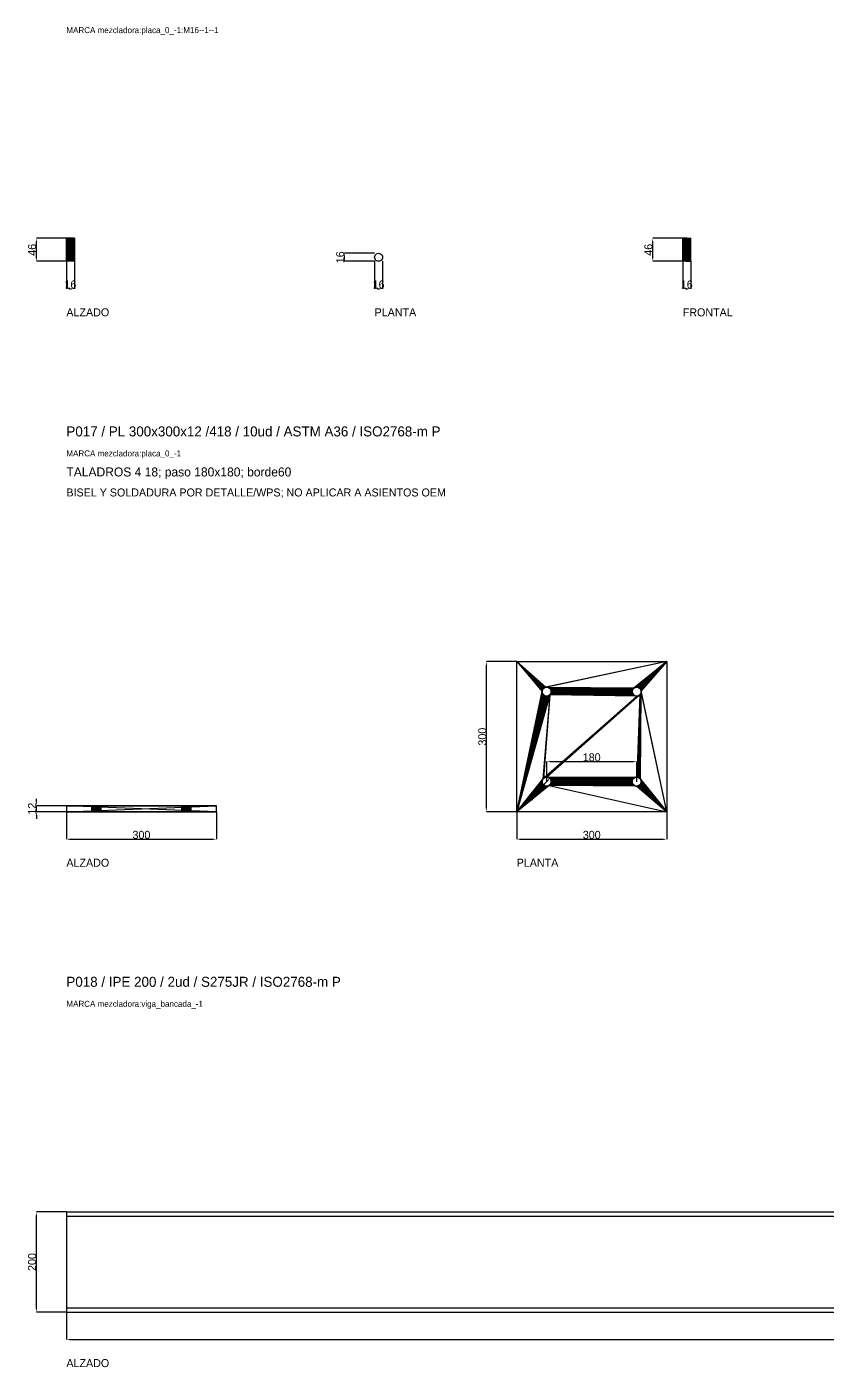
# Model space of a CAD drawing. Header units: millimetres. Extents: x -79 to 13940, y -87340 to 371.
# Drawn here: x -79 to 1521, y -23577 to -20898 of the extents above; entities that cross this region are included whole.
import ezdxf

# ---------------------------------------------------------------- set-up
doc = ezdxf.new("R2010")
doc.units = ezdxf.units.MM
for name, color, linetype in [('R18_COTAS_P', 1, 'Continuous'), ('R18_PIEZAS_P', 3, 'Continuous'), ('R18_TEXTOS', 7, 'Continuous')]:
    doc.layers.add(name, color=color, linetype=linetype)
doc.dimstyles.get("Standard").update_dxf_attribs({"dimtxt": 2.5, "dimasz": 2.5, "dimexe": 1.25, "dimexo": 0.625, "dimtad": 1, "dimcen": 2.5, "dimazin": 3, "dimtfac": 1, "dimtmove": 0, "dimatfit": 3})

# ---------------------------------------------------------------- blocks, each defined once
blk = doc.blocks.new('_CLOSEDFILLED')
at = {"color": 0, "linetype": 'BYBLOCK'}
blk.add_solid([(-1, 0.16), (0, 0), (-1, -0.16)], dxfattribs=at)
blk = doc.blocks.new('*D95')
for p, q in [((0, -21367), (0, -21422)), ((16, -21367), (16, -21422)), ((7, -21422), (9, -21422))]:
    blk.add_line(p, q)
at = {"layer": 'Defpoints'}
for p in [(0, -21367), (16, -21367), (0, -21422)]:
    blk.add_point(p, dxfattribs=at)
at = {"layer": 'R18_COTAS_P', "xscale": 7, "yscale": 7, "rotation": 180}
blk.add_blockref('_CLOSEDFILLED', (0, -21422), dxfattribs=at)
at = {"layer": 'R18_COTAS_P', "xscale": 7, "yscale": 7}
blk.add_blockref('_CLOSEDFILLED', (16, -21422), dxfattribs=at)
at = {"layer": 'R18_COTAS_P', "insert": (8, -21413.4), "char_height": 16, "attachment_point": 5}
blk.add_mtext('16', dxfattribs=at)
blk = doc.blocks.new('*D96')
for p, q in [((0, -21321), (-60, -21321)), ((-60, -21360), (-60, -21328)), ((0, -21367), (-60, -21367))]:
    blk.add_line(p, q)
at = {"layer": 'Defpoints'}
for p in [(0, -21321), (-60, -21367), (0, -21367)]:
    blk.add_point(p, dxfattribs=at)
at = {"layer": 'R18_COTAS_P', "xscale": 7, "yscale": 7}
for p, rotation in [((-60, -21321), 90), ((-60, -21367), 270)]:
    blk.add_blockref('_CLOSEDFILLED', p, dxfattribs=dict(at, rotation=rotation))
at = {"layer": 'R18_COTAS_P', "insert": (-68.6, -21344), "char_height": 16, "attachment_point": 5, "rotation": 90}
blk.add_mtext('46', dxfattribs=at)
blk = doc.blocks.new('*D97')
for p, q in [((616, -21367), (616, -21422)), ((632, -21367), (632, -21422)), ((623, -21422), (625, -21422))]:
    blk.add_line(p, q)
at = {"layer": 'Defpoints'}
for p in [(616, -21367), (632, -21367), (616, -21422)]:
    blk.add_point(p, dxfattribs=at)
at = {"layer": 'R18_COTAS_P', "xscale": 7, "yscale": 7, "rotation": 180}
blk.add_blockref('_CLOSEDFILLED', (616, -21422), dxfattribs=at)
at = {"layer": 'R18_COTAS_P', "xscale": 7, "yscale": 7}
blk.add_blockref('_CLOSEDFILLED', (632, -21422), dxfattribs=at)
at = {"layer": 'R18_COTAS_P', "insert": (624, -21413.4), "char_height": 16, "attachment_point": 5}
blk.add_mtext('16', dxfattribs=at)
blk = doc.blocks.new('*D98')
for p, q in [((616, -21351), (556, -21351)), ((556, -21360), (556, -21358)), ((616, -21367), (556, -21367))]:
    blk.add_line(p, q)
at = {"layer": 'Defpoints'}
for p in [(556, -21367), (616, -21351), (616, -21367)]:
    blk.add_point(p, dxfattribs=at)
at = {"layer": 'R18_COTAS_P', "xscale": 7, "yscale": 7}
for p, rotation in [((556, -21351), 90), ((556, -21367), 270)]:
    blk.add_blockref('_CLOSEDFILLED', p, dxfattribs=dict(at, rotation=rotation))
at = {"layer": 'R18_COTAS_P', "insert": (547.4, -21359), "char_height": 16, "attachment_point": 5, "rotation": 90}
blk.add_mtext('16', dxfattribs=at)
blk = doc.blocks.new('*D99')
for p, q in [((1232, -21367), (1232, -21422)), ((1248, -21367), (1248, -21422)), ((1239, -21422), (1241, -21422))]:
    blk.add_line(p, q)
at = {"layer": 'Defpoints'}
for p in [(1232, -21367), (1248, -21367), (1232, -21422)]:
    blk.add_point(p, dxfattribs=at)
at = {"layer": 'R18_COTAS_P', "xscale": 7, "yscale": 7, "rotation": 180}
blk.add_blockref('_CLOSEDFILLED', (1232, -21422), dxfattribs=at)
at = {"layer": 'R18_COTAS_P', "xscale": 7, "yscale": 7}
blk.add_blockref('_CLOSEDFILLED', (1248, -21422), dxfattribs=at)
at = {"layer": 'R18_COTAS_P', "insert": (1240, -21413.4), "char_height": 16, "attachment_point": 5}
blk.add_mtext('16', dxfattribs=at)
blk = doc.blocks.new('*D100')
for p, q in [((1232, -21321), (1172, -21321)), ((1172, -21360), (1172, -21328)), ((1232, -21367), (1172, -21367))]:
    blk.add_line(p, q)
at = {"layer": 'Defpoints'}
for p in [(1232, -21321), (1172, -21367), (1232, -21367)]:
    blk.add_point(p, dxfattribs=at)
at = {"layer": 'R18_COTAS_P', "xscale": 7, "yscale": 7}
for p, rotation in [((1172, -21321), 90), ((1172, -21367), 270)]:
    blk.add_blockref('_CLOSEDFILLED', p, dxfattribs=dict(at, rotation=rotation))
at = {"layer": 'R18_COTAS_P', "insert": (1163.4, -21344), "char_height": 16, "attachment_point": 5, "rotation": 90}
blk.add_mtext('46', dxfattribs=at)
blk = doc.blocks.new('*D101')
for p, q in [((0, -22467), (0, -22522)), ((300, -22467), (300, -22522)), ((7, -22522), (293, -22522))]:
    blk.add_line(p, q)
at = {"layer": 'Defpoints'}
for p in [(0, -22467), (300, -22467), (0, -22522)]:
    blk.add_point(p, dxfattribs=at)
at = {"layer": 'R18_COTAS_P', "xscale": 7, "yscale": 7, "rotation": 180}
blk.add_blockref('_CLOSEDFILLED', (0, -22522), dxfattribs=at)
at = {"layer": 'R18_COTAS_P', "xscale": 7, "yscale": 7}
blk.add_blockref('_CLOSEDFILLED', (300, -22522), dxfattribs=at)
at = {"layer": 'R18_COTAS_P', "insert": (150, -22513.4), "char_height": 16, "attachment_point": 5}
blk.add_mtext('300', dxfattribs=at)
blk = doc.blocks.new('*D102')
for p, q in [((-60, -22448), (-60, -22441)), ((0, -22455), (-60, -22455)), ((-60, -22467), (-60, -22455)), ((0, -22467), (-60, -22467)), ((-60, -22474), (-60, -22481))]:
    blk.add_line(p, q)
at = {"layer": 'Defpoints'}
for p in [(-60, -22467), (0, -22455), (0, -22467)]:
    blk.add_point(p, dxfattribs=at)
at = {"layer": 'R18_COTAS_P', "xscale": 7, "yscale": 7}
for p, rotation in [((-60, -22455), 270), ((-60, -22467), 90)]:
    blk.add_blockref('_CLOSEDFILLED', p, dxfattribs=dict(at, rotation=rotation))
at = {"layer": 'R18_COTAS_P', "insert": (-68.6, -22461), "char_height": 16, "attachment_point": 5, "rotation": 90}
blk.add_mtext('12', dxfattribs=at)
blk = doc.blocks.new('*D103')
for p, q in [((900, -22467), (900, -22522)), ((1200, -22467), (1200, -22522)), ((907, -22522), (1193, -22522))]:
    blk.add_line(p, q)
at = {"layer": 'Defpoints'}
for p in [(900, -22467), (1200, -22467), (900, -22522)]:
    blk.add_point(p, dxfattribs=at)
at = {"layer": 'R18_COTAS_P', "xscale": 7, "yscale": 7, "rotation": 180}
blk.add_blockref('_CLOSEDFILLED', (900, -22522), dxfattribs=at)
at = {"layer": 'R18_COTAS_P', "xscale": 7, "yscale": 7}
blk.add_blockref('_CLOSEDFILLED', (1200, -22522), dxfattribs=at)
at = {"layer": 'R18_COTAS_P', "insert": (1050, -22513.4), "char_height": 16, "attachment_point": 5}
blk.add_mtext('300', dxfattribs=at)
blk = doc.blocks.new('*D104')
for p, q in [((900, -22167), (840, -22167)), ((840, -22460), (840, -22174)), ((900, -22467), (840, -22467))]:
    blk.add_line(p, q)
at = {"layer": 'Defpoints'}
for p in [(900, -22167), (840, -22467), (900, -22467)]:
    blk.add_point(p, dxfattribs=at)
at = {"layer": 'R18_COTAS_P', "xscale": 7, "yscale": 7}
for p, rotation in [((840, -22167), 90), ((840, -22467), 270)]:
    blk.add_blockref('_CLOSEDFILLED', p, dxfattribs=dict(at, rotation=rotation))
at = {"layer": 'R18_COTAS_P', "insert": (831.4, -22317), "char_height": 16, "attachment_point": 5, "rotation": 90}
blk.add_mtext('300', dxfattribs=at)
blk = doc.blocks.new('*D107')
for p, q in [((949.7, -22417.3), (950.1, -22416.9)), ((950.1, -22416.9), (962.8, -22404.1))]:
    blk.add_line(p, q)
at = {"layer": 'Defpoints'}
for p in [(953.6, -22413.3), (960, -22407)]:
    blk.add_point(p, dxfattribs=at)
at = {"layer": 'R18_COTAS_P', "xscale": 5, "yscale": 5, "rotation": 44.99999999999642}
for p in [(953.6, -22413.3), (966.4, -22400.6)]:
    blk.add_blockref('_CLOSEDFILLED', p, dxfattribs=at)
at = {"layer": 'R18_COTAS_P', "insert": (936.9, -22430), "char_height": 12, "attachment_point": 5, "rotation": 45}
blk.add_mtext('%%c18', dxfattribs=at)
blk = doc.blocks.new('*D108')
for p, q in [((960, -22407), (960, -22367)), ((967, -22367), (1133, -22367)), ((1140, -22407), (1140, -22367))]:
    blk.add_line(p, q)
at = {"layer": 'Defpoints'}
for p in [(960, -22367), (960, -22407), (1140, -22407)]:
    blk.add_point(p, dxfattribs=at)
at = {"layer": 'R18_COTAS_P', "xscale": 7, "yscale": 7, "rotation": 180}
blk.add_blockref('_CLOSEDFILLED', (960, -22367), dxfattribs=at)
at = {"layer": 'R18_COTAS_P', "xscale": 7, "yscale": 7}
blk.add_blockref('_CLOSEDFILLED', (1140, -22367), dxfattribs=at)
at = {"layer": 'R18_COTAS_P', "insert": (1050, -22358.4), "char_height": 16, "attachment_point": 5}
blk.add_mtext('180', dxfattribs=at)
blk = doc.blocks.new('*D109')
for p, q in [((0, -23467), (0, -23522)), ((6200, -23467), (6200, -23522)), ((7, -23522), (6193, -23522))]:
    blk.add_line(p, q)
at = {"layer": 'Defpoints'}
for p in [(0, -23467), (6200, -23467), (0, -23522)]:
    blk.add_point(p, dxfattribs=at)
at = {"layer": 'R18_COTAS_P', "xscale": 7, "yscale": 7, "rotation": 180}
blk.add_blockref('_CLOSEDFILLED', (0, -23522), dxfattribs=at)
at = {"layer": 'R18_COTAS_P', "xscale": 7, "yscale": 7}
blk.add_blockref('_CLOSEDFILLED', (6200, -23522), dxfattribs=at)
at = {"layer": 'R18_COTAS_P', "insert": (3100, -23513.4), "char_height": 16, "attachment_point": 5}
blk.add_mtext('6200', dxfattribs=at)
blk = doc.blocks.new('*D110')
for p, q in [((0, -23267), (-60, -23267)), ((-60, -23460), (-60, -23274)), ((0, -23467), (-60, -23467))]:
    blk.add_line(p, q)
at = {"layer": 'Defpoints'}
for p in [(0, -23267), (-60, -23467), (0, -23467)]:
    blk.add_point(p, dxfattribs=at)
at = {"layer": 'R18_COTAS_P', "xscale": 7, "yscale": 7}
for p, rotation in [((-60, -23267), 90), ((-60, -23467), 270)]:
    blk.add_blockref('_CLOSEDFILLED', p, dxfattribs=dict(at, rotation=rotation))
at = {"layer": 'R18_COTAS_P', "insert": (-68.6, -23367), "char_height": 16, "attachment_point": 5, "rotation": 90}
blk.add_mtext('200', dxfattribs=at)

msp = doc.modelspace()

# ---------------------------------------------------------------- linework, layer by layer
at = {"layer": 'R18_PIEZAS_P'}
for p, q in [((0.273, -21320.975), (0, -21320.975)), ((0, -21366.975), (0, -21320.975)), ((1.072, -21320.975), (0.273, -21320.975)), ((0.273, -21366.975), (0.273, -21320.975)), ((2.343, -21320.975), (1.072, -21320.975)), ((1.072, -21366.975), (1.072, -21320.975)), ((4, -21320.975), (2.343, -21320.975)), ((2.343, -21366.975), (2.343, -21320.975)), ((5.929, -21320.975), (4, -21320.975)), ((4, -21366.975), (4, -21320.975)), ((8, -21320.975), (5.929, -21320.975)), ((5.929, -21366.975), (5.929, -21320.975)), ((10.071, -21320.975), (8, -21320.975)), ((8, -21366.975), (8, -21320.975)), ((12, -21320.975), (10.071, -21320.975)), ((10.071, -21366.975), (10.071, -21320.975)), ((13.657, -21320.975), (12, -21320.975)), ((12, -21366.975), (12, -21320.975)), ((14.928, -21320.975), (13.657, -21320.975)), ((13.657, -21366.975), (13.657, -21320.975)), ((15.727, -21320.975), (14.928, -21320.975)), ((14.928, -21366.975), (14.928, -21320.975)), ((16, -21320.975), (15.727, -21320.975)), ((15.727, -21366.975), (15.727, -21320.975)), ((16, -21320.975), (16, -21366.975)), ((1232.273, -21320.975), (1232, -21320.975)), ((1232, -21366.975), (1232, -21320.975)), ((1233.072, -21320.975), (1232.273, -21320.975)), ((1232.273, -21366.975), (1232.273, -21320.975)), ((1234.343, -21320.975), (1233.072, -21320.975)), ((1233.072, -21366.975), (1233.072, -21320.975)), ((1236, -21320.975), (1234.343, -21320.975)), ((1234.343, -21366.975), (1234.343, -21320.975)), ((1237.929, -21320.975), (1236, -21320.975)), ((1236, -21366.975), (1236, -21320.975)), ((1240, -21320.975), (1237.929, -21320.975)), ((1237.929, -21366.975), (1237.929, -21320.975)), ((1240, -21320.975), (1242.071, -21320.975)), ((1240, -21320.975), (1240, -21366.975)), ((1242.071, -21320.975), (1244, -21320.975)), ((1242.071, -21366.975), (1242.071, -21320.975)), ((1244, -21320.975), (1245.657, -21320.975)), ((1244, -21366.975), (1244, -21320.975)), ((1245.657, -21320.975), (1246.928, -21320.975)), ((1245.657, -21366.975), (1245.657, -21320.975)), ((1246.928, -21320.975), (1247.727, -21320.975)), ((1246.928, -21366.975), (1246.928, -21320.975)), ((1247.727, -21320.975), (1248, -21320.975)), ((1247.727, -21366.975), (1247.727, -21320.975)), ((1248, -21366.975), (1248, -21320.975)), ((0.273, -21366.975), (0, -21366.975)), ((1.072, -21366.975), (0.273, -21366.975)), ((2.343, -21366.975), (1.072, -21366.975)), ((4, -21366.975), (2.343, -21366.975)), ((5.929, -21366.975), (4, -21366.975)), ((8, -21366.975), (5.929, -21366.975)), ((10.071, -21366.975), (8, -21366.975)), ((12, -21366.975), (10.071, -21366.975)), ((13.657, -21366.975), (12, -21366.975)), ((14.928, -21366.975), (13.657, -21366.975)), ((15.727, -21366.975), (14.928, -21366.975)), ((15.727, -21366.975), (16, -21366.975)), ((616, -21358.975), (616.273, -21356.904)), ((616.273, -21361.046), (616, -21358.975)), ((616.273, -21356.904), (617.072, -21354.975)), ((617.072, -21362.975), (616.273, -21361.046)), ((617.072, -21354.975), (618.343, -21353.318)), ((618.343, -21364.632), (617.072, -21362.975)), ((618.343, -21353.318), (620, -21352.047)), ((620, -21365.903), (618.343, -21364.632)), ((620, -21352.047), (621.929, -21351.248)), ((621.929, -21366.702), (620, -21365.903)), ((621.929, -21351.248), (624, -21350.975)), ((624, -21366.975), (621.929, -21366.702)), ((624, -21350.975), (626.071, -21351.248)), ((626.071, -21366.702), (624, -21366.975)), ((626.071, -21351.248), (628, -21352.047)), ((628, -21365.903), (626.071, -21366.702)), ((628, -21352.047), (629.657, -21353.318)), ((629.657, -21364.632), (628, -21365.903)), ((629.657, -21353.318), (630.928, -21354.975)), ((630.928, -21362.975), (629.657, -21364.632)), ((630.928, -21354.975), (631.727, -21356.904)), ((631.727, -21361.046), (630.928, -21362.975)), ((631.727, -21356.904), (632, -21358.975)), ((632, -21358.975), (631.727, -21361.046)), ((1232.273, -21366.975), (1232, -21366.975)), ((1233.072, -21366.975), (1232.273, -21366.975)), ((1234.343, -21366.975), (1233.072, -21366.975)), ((1236, -21366.975), (1234.343, -21366.975)), ((1237.929, -21366.975), (1236, -21366.975)), ((1237.929, -21366.975), (1240, -21366.975)), ((1240, -21366.975), (1242.071, -21366.975)), ((1242.071, -21366.975), (1244, -21366.975)), ((1244, -21366.975), (1245.657, -21366.975)), ((1245.657, -21366.975), (1246.928, -21366.975)), ((1246.928, -21366.975), (1247.727, -21366.975)), ((1247.727, -21366.975), (1248, -21366.975)), ((900, -22466.975), (900, -22166.975)), ((900, -22166.975), (951, -22226.975)), ((900, -22166.975), (951.173, -22225.219)), ((900, -22166.975), (951.685, -22223.531)), ((900, -22166.975), (952.517, -22221.975)), ((900, -22166.975), (953.636, -22220.611)), ((900, -22166.975), (955, -22219.492)), ((900, -22166.975), (956.556, -22218.66)), ((900, -22166.975), (958.244, -22218.148)), ((900, -22166.975), (1200, -22166.975)), ((1200, -22166.975), (958.244, -22218.148)), ((1200, -22166.975), (960, -22217.975)), ((1200, -22166.975), (1135, -22219.492)), ((1200, -22166.975), (1136.556, -22218.66)), ((1200, -22166.975), (1138.244, -22218.148)), ((1200, -22166.975), (1140, -22217.975)), ((1200, -22166.975), (1141.756, -22218.148)), ((1200, -22166.975), (1143.444, -22218.66)), ((1200, -22166.975), (1145, -22219.492)), ((1200, -22166.975), (1146.364, -22220.611)), ((1200, -22166.975), (1147.483, -22221.975)), ((1200, -22166.975), (1148.315, -22223.531)), ((1200, -22166.975), (1148.827, -22225.219)), ((1200, -22166.975), (1200, -22466.975)), ((900, -22466.975), (951, -22226.975)), ((951.173, -22228.731), (900, -22466.975)), ((951.685, -22230.419), (900, -22466.975)), ((952.517, -22231.975), (900, -22466.975)), ((953.636, -22233.339), (900, -22466.975)), ((966.364, -22233.339), (900, -22466.975)), ((955, -22234.458), (900, -22466.975)), ((965, -22234.458), (900, -22466.975)), ((951.173, -22225.219), (951, -22226.975)), ((951, -22226.975), (951.173, -22228.731)), ((951.685, -22223.531), (951.173, -22225.219)), ((951.173, -22228.731), (951.685, -22230.419)), ((952.517, -22221.975), (951.685, -22223.531)), ((951.685, -22230.419), (952.517, -22231.975)), ((953.636, -22220.611), (952.517, -22221.975)), ((952.517, -22231.975), (953.636, -22233.339)), ((966.364, -22233.339), (952.517, -22401.975)), ((955, -22219.492), (953.636, -22220.611)), ((953.636, -22233.339), (955, -22234.458)), ((966.364, -22233.339), (953.636, -22400.611)), ((1146.364, -22233.339), (953.636, -22400.611)), ((1145, -22234.458), (953.636, -22400.611)), ((956.556, -22218.66), (955, -22219.492)), ((1146.364, -22233.339), (955, -22399.492)), ((955, -22234.458), (956.556, -22235.29)), ((958.244, -22218.148), (956.556, -22218.66)), ((1146.364, -22233.339), (956.556, -22398.66)), ((960, -22217.975), (958.244, -22218.148)), ((1146.364, -22233.339), (958.244, -22398.148)), ((961.756, -22218.148), (960, -22217.975)), ((960, -22217.975), (1131.173, -22225.219)), ((960, -22217.975), (1131.685, -22223.531)), ((960, -22217.975), (1132.517, -22221.975)), ((960, -22217.975), (1133.636, -22220.611)), ((960, -22217.975), (1135, -22219.492)), ((1146.364, -22233.339), (960, -22397.975)), ((963.444, -22218.66), (961.756, -22218.148)), ((961.756, -22218.148), (1131.173, -22225.219)), ((965, -22219.492), (963.444, -22218.66)), ((963.444, -22218.66), (1131.173, -22225.219)), ((963.444, -22235.29), (965, -22234.458)), ((966.364, -22220.611), (965, -22219.492)), ((965, -22219.492), (1131.173, -22225.219)), ((965, -22234.458), (966.364, -22233.339)), ((967.483, -22221.975), (966.364, -22220.611)), ((966.364, -22220.611), (1131.173, -22225.219)), ((966.364, -22233.339), (967.483, -22231.975)), ((1140, -22235.975), (966.364, -22233.339)), ((968.315, -22223.531), (967.483, -22221.975)), ((967.483, -22221.975), (1131.173, -22225.219)), ((967.483, -22231.975), (968.315, -22230.419)), ((1140, -22235.975), (967.483, -22231.975)), ((968.827, -22225.219), (968.315, -22223.531)), ((968.315, -22223.531), (1131.173, -22225.219)), ((968.315, -22230.419), (968.827, -22228.731)), ((1140, -22235.975), (968.315, -22230.419)), ((969, -22226.975), (968.827, -22225.219)), ((968.827, -22225.219), (1131.173, -22225.219)), ((968.827, -22228.731), (969, -22226.975)), ((1140, -22235.975), (968.827, -22228.731)), ((969, -22226.975), (1131.173, -22225.219)), ((1131, -22226.975), (969, -22226.975)), ((1131.173, -22228.731), (969, -22226.975)), ((1131.685, -22230.419), (969, -22226.975)), ((1132.517, -22231.975), (969, -22226.975)), ((1133.636, -22233.339), (969, -22226.975)), ((1135, -22234.458), (969, -22226.975)), ((1136.556, -22235.29), (969, -22226.975)), ((1138.244, -22235.802), (969, -22226.975)), ((1140, -22235.975), (969, -22226.975)), ((1131.173, -22225.219), (1131, -22226.975)), ((1131, -22226.975), (1131.173, -22228.731)), ((1131.685, -22223.531), (1131.173, -22225.219)), ((1131.173, -22228.731), (1131.685, -22230.419)), ((1132.517, -22221.975), (1131.685, -22223.531)), ((1131.685, -22230.419), (1132.517, -22231.975)), ((1133.636, -22220.611), (1132.517, -22221.975)), ((1132.517, -22231.975), (1133.636, -22233.339)), ((1135, -22219.492), (1133.636, -22220.611)), ((1133.636, -22233.339), (1135, -22234.458)), ((1136.556, -22218.66), (1135, -22219.492)), ((1135, -22234.458), (1136.556, -22235.29)), ((1138.244, -22218.148), (1136.556, -22218.66)), ((1140, -22217.975), (1138.244, -22218.148)), ((1141.756, -22218.148), (1140, -22217.975)), ((1149, -22226.975), (1140, -22397.975)), ((1148.827, -22228.731), (1140, -22397.975)), ((1148.315, -22230.419), (1140, -22397.975)), ((1147.483, -22231.975), (1140, -22397.975)), ((1146.364, -22233.339), (1140, -22397.975)), ((1143.444, -22218.66), (1141.756, -22218.148)), ((1149, -22226.975), (1141.756, -22398.148)), ((1145, -22219.492), (1143.444, -22218.66)), ((1143.444, -22398.66), (1149, -22226.975)), ((1143.444, -22235.29), (1145, -22234.458)), ((1146.364, -22220.611), (1145, -22219.492)), ((1145, -22399.492), (1149, -22226.975)), ((1145, -22234.458), (1146.364, -22233.339)), ((1147.483, -22221.975), (1146.364, -22220.611)), ((1146.364, -22400.611), (1149, -22226.975)), ((1146.364, -22233.339), (1147.483, -22231.975)), ((1148.315, -22223.531), (1147.483, -22221.975)), ((1147.483, -22401.975), (1149, -22226.975)), ((1147.483, -22231.975), (1148.315, -22230.419)), ((1148.827, -22225.219), (1148.315, -22223.531)), ((1148.315, -22230.419), (1148.827, -22228.731)), ((1200, -22466.975), (1148.827, -22225.219)), ((1149, -22226.975), (1148.827, -22225.219)), ((1148.827, -22228.731), (1149, -22226.975)), ((1200, -22466.975), (1149, -22226.975)), ((956.556, -22235.29), (900, -22466.975)), ((963.444, -22235.29), (900, -22466.975)), ((958.244, -22235.802), (900, -22466.975)), ((961.756, -22235.802), (900, -22466.975)), ((960, -22235.975), (900, -22466.975)), ((1143.444, -22235.29), (953.636, -22400.611)), ((1141.756, -22235.802), (953.636, -22400.611)), ((1140, -22235.975), (953.636, -22400.611)), ((956.556, -22235.29), (958.244, -22235.802)), ((958.244, -22235.802), (960, -22235.975)), ((960, -22235.975), (961.756, -22235.802)), ((961.756, -22235.802), (963.444, -22235.29)), ((1136.556, -22235.29), (1138.244, -22235.802)), ((1138.244, -22235.802), (1140, -22235.975)), ((1140, -22235.975), (1141.756, -22235.802)), ((1141.756, -22235.802), (1143.444, -22235.29)), ((900, -22466.975), (952.517, -22401.975)), ((900, -22466.975), (951.685, -22403.531)), ((900, -22466.975), (951.173, -22405.219)), ((951, -22406.975), (900, -22466.975)), ((951.173, -22408.731), (900, -22466.975)), ((951.685, -22410.419), (900, -22466.975)), ((952.517, -22411.975), (900, -22466.975)), ((953.636, -22413.339), (900, -22466.975)), ((955, -22414.458), (900, -22466.975)), ((965, -22414.458), (900, -22466.975)), ((956.556, -22415.29), (900, -22466.975)), ((963.444, -22415.29), (900, -22466.975)), ((958.244, -22415.802), (900, -22466.975)), ((961.756, -22415.802), (900, -22466.975)), ((960, -22415.975), (900, -22466.975)), ((951.173, -22405.219), (951, -22406.975)), ((951, -22406.975), (951.173, -22408.731)), ((951.685, -22403.531), (951.173, -22405.219)), ((951.173, -22408.731), (951.685, -22410.419)), ((952.517, -22401.975), (951.685, -22403.531)), ((951.685, -22410.419), (952.517, -22411.975)), ((953.636, -22400.611), (952.517, -22401.975)), ((952.517, -22411.975), (953.636, -22413.339)), ((955, -22399.492), (953.636, -22400.611)), ((953.636, -22413.339), (955, -22414.458)), ((956.556, -22398.66), (955, -22399.492)), ((955, -22414.458), (956.556, -22415.29)), ((958.244, -22398.148), (956.556, -22398.66)), ((956.556, -22415.29), (958.244, -22415.802)), ((960, -22397.975), (958.244, -22398.148)), ((958.244, -22415.802), (960, -22415.975)), ((961.756, -22398.148), (960, -22397.975)), ((960, -22397.975), (1131, -22406.975)), ((960, -22397.975), (1131.173, -22405.219)), ((960, -22397.975), (1131.685, -22403.531)), ((960, -22397.975), (1132.517, -22401.975)), ((960, -22397.975), (1133.636, -22400.611)), ((960, -22397.975), (1135, -22399.492)), ((960, -22397.975), (1136.556, -22398.66)), ((960, -22397.975), (1138.244, -22398.148)), ((960, -22397.975), (1140, -22397.975)), ((960, -22415.975), (961.756, -22415.802)), ((963.444, -22398.66), (961.756, -22398.148)), ((961.756, -22398.148), (1131, -22406.975)), ((961.756, -22415.802), (963.444, -22415.29)), ((965, -22399.492), (963.444, -22398.66)), ((963.444, -22398.66), (1131, -22406.975)), ((963.444, -22415.29), (965, -22414.458)), ((966.364, -22400.611), (965, -22399.492)), ((965, -22399.492), (1131, -22406.975)), ((965, -22414.458), (966.364, -22413.339)), ((965, -22414.458), (1200, -22466.975)), ((1140, -22415.975), (965, -22414.458)), ((967.483, -22401.975), (966.364, -22400.611)), ((966.364, -22400.611), (1131, -22406.975)), ((966.364, -22413.339), (967.483, -22411.975)), ((1140, -22415.975), (966.364, -22413.339)), ((968.315, -22403.531), (967.483, -22401.975)), ((967.483, -22401.975), (1131, -22406.975)), ((967.483, -22411.975), (968.315, -22410.419)), ((1140, -22415.975), (967.483, -22411.975)), ((968.827, -22405.219), (968.315, -22403.531)), ((968.315, -22403.531), (1131, -22406.975)), ((968.315, -22410.419), (968.827, -22408.731)), ((1140, -22415.975), (968.315, -22410.419)), ((969, -22406.975), (968.827, -22405.219)), ((968.827, -22405.219), (1131, -22406.975)), ((968.827, -22408.731), (969, -22406.975)), ((1140, -22415.975), (968.827, -22408.731)), ((1131, -22406.975), (969, -22406.975)), ((1131.173, -22408.731), (969, -22406.975)), ((1131.685, -22410.419), (969, -22406.975)), ((1132.517, -22411.975), (969, -22406.975)), ((1133.636, -22413.339), (969, -22406.975)), ((1135, -22414.458), (969, -22406.975)), ((1136.556, -22415.29), (969, -22406.975)), ((1138.244, -22415.802), (969, -22406.975)), ((1140, -22415.975), (969, -22406.975)), ((1131.173, -22405.219), (1131, -22406.975)), ((1131, -22406.975), (1131.173, -22408.731)), ((1131.685, -22403.531), (1131.173, -22405.219)), ((1131.173, -22408.731), (1131.685, -22410.419)), ((1132.517, -22401.975), (1131.685, -22403.531)), ((1131.685, -22410.419), (1132.517, -22411.975)), ((1133.636, -22400.611), (1132.517, -22401.975)), ((1132.517, -22411.975), (1133.636, -22413.339)), ((1135, -22399.492), (1133.636, -22400.611)), ((1133.636, -22413.339), (1135, -22414.458)), ((1136.556, -22398.66), (1135, -22399.492)), ((1135, -22414.458), (1136.556, -22415.29)), ((1138.244, -22398.148), (1136.556, -22398.66)), ((1136.556, -22415.29), (1138.244, -22415.802)), ((1140, -22397.975), (1138.244, -22398.148)), ((1138.244, -22415.802), (1140, -22415.975)), ((1141.756, -22398.148), (1140, -22397.975)), ((1140, -22415.975), (1141.756, -22415.802)), ((1140, -22415.975), (1200, -22466.975)), ((1143.444, -22398.66), (1141.756, -22398.148)), ((1141.756, -22415.802), (1143.444, -22415.29)), ((1141.756, -22415.802), (1200, -22466.975)), ((1145, -22399.492), (1143.444, -22398.66)), ((1143.444, -22415.29), (1145, -22414.458)), ((1143.444, -22415.29), (1200, -22466.975)), ((1146.364, -22400.611), (1145, -22399.492)), ((1145, -22414.458), (1146.364, -22413.339)), ((1145, -22414.458), (1200, -22466.975)), ((1147.483, -22401.975), (1146.364, -22400.611)), ((1146.364, -22413.339), (1147.483, -22411.975)), ((1146.364, -22413.339), (1200, -22466.975)), ((1148.315, -22403.531), (1147.483, -22401.975)), ((1147.483, -22401.975), (1200, -22466.975)), ((1147.483, -22411.975), (1148.315, -22410.419)), ((1147.483, -22411.975), (1200, -22466.975)), ((1148.827, -22405.219), (1148.315, -22403.531)), ((1148.315, -22403.531), (1200, -22466.975)), ((1148.315, -22410.419), (1148.827, -22408.731)), ((1148.315, -22410.419), (1200, -22466.975)), ((1149, -22406.975), (1148.827, -22405.219)), ((1148.827, -22405.219), (1200, -22466.975)), ((1148.827, -22408.731), (1149, -22406.975)), ((1148.827, -22408.731), (1200, -22466.975)), ((1149, -22406.975), (1200, -22466.975)), ((51, -22454.975), (0, -22454.975)), ((0, -22454.975), (51.173, -22454.975)), ((0, -22454.975), (51.685, -22454.975)), ((0, -22454.975), (52.517, -22454.975)), ((0, -22454.975), (53.636, -22454.975)), ((0, -22454.975), (55, -22454.975)), ((0, -22454.975), (56.556, -22454.975)), ((0, -22454.975), (58.244, -22454.975)), ((0, -22454.975), (60, -22454.975)), ((0, -22454.975), (61.756, -22454.975)), ((300, -22454.975), (0, -22454.975)), ((0, -22454.975), (63.444, -22454.975)), ((0, -22454.975), (65, -22454.975)), ((0, -22454.975), (66.364, -22454.975)), ((300, -22466.975), (0, -22454.975)), ((0, -22454.975), (0, -22466.975)), ((0, -22466.975), (300, -22454.975)), ((0, -22466.975), (51, -22466.975)), ((51.173, -22466.975), (0, -22466.975)), ((51.685, -22466.975), (0, -22466.975)), ((52.517, -22466.975), (0, -22466.975)), ((53.636, -22466.975), (0, -22466.975)), ((55, -22466.975), (0, -22466.975)), ((56.556, -22466.975), (0, -22466.975)), ((58.244, -22466.975), (0, -22466.975)), ((60, -22466.975), (0, -22466.975)), ((61.756, -22466.975), (0, -22466.975)), ((0, -22466.975), (300, -22466.975)), ((63.444, -22466.975), (0, -22466.975)), ((65, -22466.975), (0, -22466.975)), ((66.364, -22466.975), (0, -22466.975)), ((51.173, -22454.975), (51, -22454.975)), ((51, -22466.975), (51.173, -22454.975)), ((51, -22466.975), (51, -22454.975)), ((51.173, -22466.975), (51, -22454.975)), ((51, -22466.975), (51.173, -22466.975)), ((51.685, -22454.975), (51.173, -22454.975)), ((51.173, -22466.975), (51.685, -22454.975)), ((51.173, -22466.975), (51.173, -22454.975)), ((51.685, -22466.975), (51.173, -22454.975)), ((51.173, -22466.975), (51.685, -22466.975)), ((52.517, -22454.975), (51.685, -22454.975)), ((51.685, -22466.975), (52.517, -22454.975)), ((51.685, -22466.975), (51.685, -22454.975)), ((52.517, -22466.975), (51.685, -22454.975)), ((51.685, -22466.975), (52.517, -22466.975)), ((53.636, -22454.975), (52.517, -22454.975)), ((52.517, -22454.975), (66.364, -22454.975)), ((52.517, -22466.975), (53.636, -22454.975)), ((52.517, -22466.975), (52.517, -22454.975)), ((53.636, -22466.975), (52.517, -22454.975)), ((52.517, -22466.975), (53.636, -22466.975)), ((66.364, -22466.975), (52.517, -22466.975)), ((55, -22454.975), (53.636, -22454.975)), ((53.636, -22454.975), (66.364, -22454.975)), ((53.636, -22454.975), (240, -22454.975)), ((53.636, -22454.975), (241.756, -22454.975)), ((53.636, -22454.975), (243.444, -22454.975)), ((53.636, -22454.975), (245, -22454.975)), ((53.636, -22454.975), (246.364, -22454.975)), ((53.636, -22466.975), (55, -22454.975)), ((53.636, -22466.975), (53.636, -22454.975)), ((55, -22466.975), (53.636, -22454.975)), ((53.636, -22466.975), (55, -22466.975)), ((66.364, -22466.975), (53.636, -22466.975)), ((240, -22466.975), (53.636, -22466.975)), ((241.756, -22466.975), (53.636, -22466.975)), ((243.444, -22466.975), (53.636, -22466.975)), ((245, -22466.975), (53.636, -22466.975)), ((246.364, -22466.975), (53.636, -22466.975)), ((56.556, -22454.975), (55, -22454.975)), ((55, -22454.975), (246.364, -22454.975)), ((55, -22466.975), (56.556, -22454.975)), ((55, -22466.975), (55, -22454.975)), ((56.556, -22466.975), (55, -22454.975)), ((55, -22466.975), (56.556, -22466.975)), ((246.364, -22466.975), (55, -22466.975)), ((58.244, -22454.975), (56.556, -22454.975)), ((56.556, -22454.975), (246.364, -22454.975)), ((56.556, -22466.975), (58.244, -22454.975)), ((56.556, -22466.975), (56.556, -22454.975)), ((58.244, -22466.975), (56.556, -22454.975)), ((56.556, -22466.975), (58.244, -22466.975)), ((246.364, -22466.975), (56.556, -22466.975)), ((60, -22454.975), (58.244, -22454.975)), ((58.244, -22454.975), (300, -22454.975)), ((58.244, -22454.975), (246.364, -22454.975)), ((58.244, -22466.975), (60, -22454.975)), ((58.244, -22466.975), (58.244, -22454.975)), ((60, -22466.975), (58.244, -22454.975)), ((58.244, -22466.975), (60, -22466.975)), ((300, -22466.975), (58.244, -22466.975)), ((246.364, -22466.975), (58.244, -22466.975)), ((60, -22454.975), (61.756, -22454.975)), ((231, -22454.975), (60, -22454.975)), ((231.173, -22454.975), (60, -22454.975)), ((231.685, -22454.975), (60, -22454.975)), ((60, -22454.975), (300, -22454.975)), ((232.517, -22454.975), (60, -22454.975)), ((233.636, -22454.975), (60, -22454.975)), ((235, -22454.975), (60, -22454.975)), ((236.556, -22454.975), (60, -22454.975)), ((238.244, -22454.975), (60, -22454.975)), ((240, -22454.975), (60, -22454.975)), ((60, -22454.975), (246.364, -22454.975)), ((60, -22466.975), (61.756, -22454.975)), ((60, -22466.975), (60, -22454.975)), ((61.756, -22466.975), (60, -22454.975)), ((61.756, -22466.975), (60, -22466.975)), ((60, -22466.975), (231, -22466.975)), ((60, -22466.975), (231.173, -22466.975)), ((60, -22466.975), (231.685, -22466.975)), ((300, -22466.975), (60, -22466.975)), ((60, -22466.975), (232.517, -22466.975)), ((60, -22466.975), (233.636, -22466.975)), ((60, -22466.975), (235, -22466.975)), ((60, -22466.975), (236.556, -22466.975)), ((60, -22466.975), (238.244, -22466.975)), ((60, -22466.975), (240, -22466.975)), ((246.364, -22466.975), (60, -22466.975)), ((61.756, -22454.975), (63.444, -22454.975)), ((231, -22454.975), (61.756, -22454.975)), ((231.173, -22454.975), (61.756, -22454.975)), ((61.756, -22466.975), (63.444, -22454.975)), ((61.756, -22466.975), (61.756, -22454.975)), ((63.444, -22466.975), (61.756, -22454.975)), ((63.444, -22466.975), (61.756, -22466.975)), ((61.756, -22466.975), (231, -22466.975)), ((61.756, -22466.975), (231.173, -22466.975)), ((63.444, -22454.975), (65, -22454.975)), ((231, -22454.975), (63.444, -22454.975)), ((231.173, -22454.975), (63.444, -22454.975)), ((63.444, -22466.975), (65, -22454.975)), ((63.444, -22466.975), (63.444, -22454.975)), ((65, -22466.975), (63.444, -22454.975)), ((65, -22466.975), (63.444, -22466.975)), ((63.444, -22466.975), (231, -22466.975)), ((63.444, -22466.975), (231.173, -22466.975)), ((65, -22454.975), (66.364, -22454.975)), ((231, -22454.975), (65, -22454.975)), ((231.173, -22454.975), (65, -22454.975)), ((300, -22454.975), (65, -22454.975)), ((65, -22454.975), (240, -22454.975)), ((65, -22466.975), (66.364, -22454.975)), ((65, -22466.975), (65, -22454.975)), ((66.364, -22466.975), (65, -22454.975)), ((66.364, -22466.975), (65, -22466.975)), ((65, -22466.975), (231, -22466.975)), ((65, -22466.975), (231.173, -22466.975)), ((65, -22466.975), (300, -22466.975)), ((240, -22466.975), (65, -22466.975)), ((66.364, -22454.975), (67.483, -22454.975)), ((231, -22454.975), (66.364, -22454.975)), ((231.173, -22454.975), (66.364, -22454.975)), ((66.364, -22454.975), (240, -22454.975)), ((66.364, -22466.975), (67.483, -22454.975)), ((66.364, -22466.975), (66.364, -22454.975)), ((67.483, -22466.975), (66.364, -22454.975)), ((67.483, -22466.975), (66.364, -22466.975)), ((66.364, -22466.975), (231, -22466.975)), ((66.364, -22466.975), (231.173, -22466.975)), ((240, -22466.975), (66.364, -22466.975)), ((67.483, -22454.975), (68.315, -22454.975)), ((231, -22454.975), (67.483, -22454.975)), ((231.173, -22454.975), (67.483, -22454.975)), ((67.483, -22454.975), (240, -22454.975)), ((67.483, -22466.975), (68.315, -22454.975)), ((67.483, -22466.975), (67.483, -22454.975)), ((68.315, -22466.975), (67.483, -22454.975)), ((68.315, -22466.975), (67.483, -22466.975)), ((67.483, -22466.975), (231, -22466.975)), ((67.483, -22466.975), (231.173, -22466.975)), ((240, -22466.975), (67.483, -22466.975)), ((68.315, -22454.975), (68.827, -22454.975)), ((231, -22454.975), (68.315, -22454.975)), ((231.173, -22454.975), (68.315, -22454.975)), ((68.315, -22454.975), (240, -22454.975)), ((68.315, -22466.975), (68.827, -22454.975)), ((68.315, -22466.975), (68.315, -22454.975)), ((68.827, -22466.975), (68.315, -22454.975)), ((68.827, -22466.975), (68.315, -22466.975)), ((68.315, -22466.975), (231, -22466.975)), ((68.315, -22466.975), (231.173, -22466.975)), ((240, -22466.975), (68.315, -22466.975)), ((68.827, -22454.975), (69, -22454.975)), ((231, -22454.975), (68.827, -22454.975)), ((231.173, -22454.975), (68.827, -22454.975)), ((68.827, -22454.975), (240, -22454.975)), ((68.827, -22466.975), (69, -22454.975)), ((68.827, -22466.975), (68.827, -22454.975)), ((69, -22466.975), (68.827, -22454.975)), ((69, -22466.975), (68.827, -22466.975)), ((68.827, -22466.975), (231, -22466.975)), ((68.827, -22466.975), (231.173, -22466.975)), ((240, -22466.975), (68.827, -22466.975)), ((69, -22454.975), (231, -22454.975)), ((231.173, -22454.975), (69, -22454.975)), ((69, -22454.975), (231.685, -22454.975)), ((69, -22454.975), (232.517, -22454.975)), ((69, -22454.975), (233.636, -22454.975)), ((69, -22454.975), (235, -22454.975)), ((69, -22454.975), (236.556, -22454.975)), ((69, -22454.975), (238.244, -22454.975)), ((69, -22454.975), (240, -22454.975)), ((69, -22454.975), (69, -22466.975)), ((231, -22466.975), (69, -22466.975)), ((69, -22466.975), (231.173, -22466.975)), ((231.685, -22466.975), (69, -22466.975)), ((232.517, -22466.975), (69, -22466.975)), ((233.636, -22466.975), (69, -22466.975)), ((235, -22466.975), (69, -22466.975)), ((236.556, -22466.975), (69, -22466.975)), ((238.244, -22466.975), (69, -22466.975)), ((240, -22466.975), (69, -22466.975)), ((231, -22454.975), (231.173, -22454.975)), ((231, -22466.975), (231.173, -22454.975)), ((231, -22466.975), (231, -22454.975)), ((231.173, -22466.975), (231, -22454.975)), ((231.173, -22466.975), (231, -22466.975)), ((231.685, -22454.975), (231.173, -22454.975)), ((231.173, -22466.975), (231.685, -22454.975)), ((231.173, -22466.975), (231.173, -22454.975)), ((231.685, -22466.975), (231.173, -22454.975)), ((231.173, -22466.975), (231.685, -22466.975)), ((232.517, -22454.975), (231.685, -22454.975)), ((231.685, -22466.975), (232.517, -22454.975)), ((231.685, -22466.975), (231.685, -22454.975)), ((232.517, -22466.975), (231.685, -22454.975)), ((231.685, -22466.975), (232.517, -22466.975)), ((233.636, -22454.975), (232.517, -22454.975)), ((232.517, -22466.975), (233.636, -22454.975)), ((232.517, -22466.975), (232.517, -22454.975)), ((233.636, -22466.975), (232.517, -22454.975)), ((232.517, -22466.975), (233.636, -22466.975)), ((235, -22454.975), (233.636, -22454.975)), ((233.636, -22466.975), (235, -22454.975)), ((233.636, -22466.975), (233.636, -22454.975)), ((235, -22466.975), (233.636, -22454.975)), ((233.636, -22466.975), (235, -22466.975)), ((236.556, -22454.975), (235, -22454.975)), ((235, -22454.975), (300, -22454.975)), ((235, -22466.975), (236.556, -22454.975)), ((235, -22466.975), (235, -22454.975)), ((236.556, -22466.975), (235, -22454.975)), ((235, -22466.975), (236.556, -22466.975)), ((300, -22466.975), (235, -22466.975)), ((238.244, -22454.975), (236.556, -22454.975)), ((236.556, -22454.975), (300, -22454.975)), ((236.556, -22466.975), (238.244, -22454.975)), ((236.556, -22466.975), (236.556, -22454.975)), ((238.244, -22466.975), (236.556, -22454.975)), ((236.556, -22466.975), (238.244, -22466.975)), ((300, -22466.975), (236.556, -22466.975)), ((240, -22454.975), (238.244, -22454.975)), ((238.244, -22454.975), (300, -22454.975)), ((238.244, -22466.975), (240, -22454.975)), ((238.244, -22466.975), (238.244, -22454.975)), ((240, -22466.975), (238.244, -22454.975)), ((238.244, -22466.975), (240, -22466.975)), ((300, -22466.975), (238.244, -22466.975)), ((300, -22454.975), (240, -22454.975)), ((241.756, -22454.975), (240, -22454.975)), ((240, -22454.975), (246.364, -22454.975)), ((240, -22454.975), (247.483, -22454.975)), ((240, -22454.975), (248.315, -22454.975)), ((240, -22454.975), (248.827, -22454.975)), ((240, -22454.975), (249, -22454.975)), ((240, -22466.975), (241.756, -22454.975)), ((240, -22466.975), (240, -22454.975)), ((241.756, -22466.975), (240, -22454.975)), ((240, -22466.975), (300, -22466.975)), ((240, -22466.975), (241.756, -22466.975)), ((246.364, -22466.975), (240, -22466.975)), ((247.483, -22466.975), (240, -22466.975)), ((248.315, -22466.975), (240, -22466.975)), ((248.827, -22466.975), (240, -22466.975)), ((249, -22466.975), (240, -22466.975)), ((300, -22454.975), (241.756, -22454.975)), ((243.444, -22454.975), (241.756, -22454.975)), ((241.756, -22454.975), (249, -22454.975)), ((241.756, -22466.975), (243.444, -22454.975)), ((241.756, -22466.975), (241.756, -22454.975)), ((243.444, -22466.975), (241.756, -22454.975)), ((241.756, -22466.975), (300, -22466.975)), ((241.756, -22466.975), (243.444, -22466.975)), ((249, -22466.975), (241.756, -22466.975)), ((300, -22454.975), (243.444, -22454.975)), ((245, -22454.975), (243.444, -22454.975)), ((249, -22454.975), (243.444, -22454.975)), ((243.444, -22466.975), (245, -22454.975)), ((243.444, -22466.975), (243.444, -22454.975)), ((245, -22466.975), (243.444, -22454.975)), ((243.444, -22466.975), (300, -22466.975)), ((243.444, -22466.975), (245, -22466.975)), ((243.444, -22466.975), (249, -22466.975)), ((300, -22454.975), (245, -22454.975)), ((246.364, -22454.975), (245, -22454.975)), ((249, -22454.975), (245, -22454.975)), ((245, -22466.975), (246.364, -22454.975)), ((245, -22466.975), (245, -22454.975)), ((246.364, -22466.975), (245, -22454.975)), ((245, -22466.975), (300, -22466.975)), ((245, -22466.975), (246.364, -22466.975)), ((245, -22466.975), (249, -22466.975)), ((300, -22454.975), (246.364, -22454.975)), ((247.483, -22454.975), (246.364, -22454.975)), ((249, -22454.975), (246.364, -22454.975)), ((246.364, -22466.975), (247.483, -22454.975)), ((246.364, -22466.975), (246.364, -22454.975)), ((247.483, -22466.975), (246.364, -22454.975)), ((246.364, -22466.975), (300, -22466.975)), ((246.364, -22466.975), (247.483, -22466.975)), ((246.364, -22466.975), (249, -22466.975)), ((300, -22454.975), (247.483, -22454.975)), ((248.315, -22454.975), (247.483, -22454.975)), ((249, -22454.975), (247.483, -22454.975)), ((247.483, -22466.975), (248.315, -22454.975)), ((247.483, -22466.975), (247.483, -22454.975)), ((248.315, -22466.975), (247.483, -22454.975)), ((247.483, -22466.975), (300, -22466.975)), ((247.483, -22466.975), (248.315, -22466.975)), ((247.483, -22466.975), (249, -22466.975)), ((300, -22454.975), (248.315, -22454.975)), ((248.827, -22454.975), (248.315, -22454.975)), ((248.315, -22466.975), (248.827, -22454.975)), ((248.315, -22466.975), (248.315, -22454.975)), ((248.827, -22466.975), (248.315, -22454.975)), ((248.315, -22466.975), (300, -22466.975)), ((248.315, -22466.975), (248.827, -22466.975)), ((300, -22454.975), (248.827, -22454.975)), ((249, -22454.975), (248.827, -22454.975)), ((248.827, -22466.975), (249, -22454.975)), ((248.827, -22466.975), (248.827, -22454.975)), ((249, -22466.975), (248.827, -22454.975)), ((248.827, -22466.975), (300, -22466.975)), ((248.827, -22466.975), (249, -22466.975)), ((300, -22454.975), (249, -22454.975)), ((249, -22454.975), (249, -22466.975)), ((249, -22466.975), (300, -22466.975)), ((300, -22466.975), (300, -22454.975)), ((1200, -22466.975), (900, -22466.975)), ((0, -23266.975), (6200, -23266.975)), ((0, -23266.975), (0, -23275.475)), ((0, -23275.475), (6200, -23275.475)), ((0, -23275.475), (0, -23458.475)), ((0, -23458.475), (6200, -23458.475)), ((0, -23458.475), (0, -23466.975)), ((0, -23466.975), (6200, -23466.975))]:
    msp.add_line(p, q, dxfattribs=at)
for centre in [(960, -22226.975), (1140, -22226.975), (960, -22406.975), (1140, -22406.975)]:
    msp.add_circle(centre, 9, dxfattribs=at)

# ---------------------------------------------------------------- texts
at = {"layer": 'R18_TEXTOS'}
for s, height, p in [('MARCA mezcladora:placa_0_-1:M16--1--1', 12, (0, -20910.975)), ('ALZADO', 16, (0, -21476.975)), ('PLANTA', 16, (616, -21476.975)), ('FRONTAL', 16, (1232, -21476.975)), ('P017 / PL 300x300x12 /418 / 10ud / ASTM A36 / ISO2768-m P', 20, (0, -21716.975)), ('MARCA mezcladora:placa_0_-1', 12, (0, -21756.975)), ('TALADROS 4 18; paso 180x180; borde60', 18, (0, -21796.975)), ('BISEL Y SOLDADURA POR DETALLE/WPS; NO APLICAR A ASIENTOS OEM', 16, (0, -21836.975)), ('ALZADO', 16, (0, -22576.975)), ('PLANTA', 16, (900, -22576.975)), ('P018 / IPE 200 / 2ud / S275JR / ISO2768-m P', 20, (0, -22816.975)), ('MARCA mezcladora:viga_bancada_-1', 12, (0, -22856.975)), ('ALZADO', 16, (0, -23576.975))]:
    msp.add_text(s, height=height, dxfattribs=at).set_placement(p)

# ---------------------------------------------------------------- dimensions: what is measured, and where the dimension line sits
at = {"layer": 'R18_COTAS_P'}
for base, p1, p2, picture, middle in [((-60, -21366.975), (0, -21366.975), (0, -21320.975), '*D96', (-68.625, -21343.975)), ((1172, -21366.975), (1232, -21366.975), (1232, -21320.975), '*D100', (1163.375, -21343.975)), ((556, -21366.975), (616, -21366.975), (616, -21350.975), '*D98', (547.375, -21358.975)), ((840, -22466.975), (900, -22466.975), (900, -22166.975), '*D104', (831.375, -22316.975)), ((-60, -22466.975), (0, -22466.975), (0, -22454.975), '*D102', (-68.625, -22460.975)), ((-60, -23466.975), (0, -23466.975), (0, -23266.975), '*D110', (-68.625, -23366.975))]:
    dim = msp.add_linear_dim(base=base, p1=p1, p2=p2, angle=90, dimstyle='Standard', override={"dimtxt": 16, "dimasz": 7, "dimtad": 1, "dimdec": 2}, dxfattribs=at)
    dim.commit()
    dim.dimension.update_dxf_attribs({"geometry": picture, "text_midpoint": middle})
for base, p1, p2, picture, middle in [((0, -21421.975), (0, -21366.975), (16, -21366.975), '*D95', (8, -21413.35)), ((616, -21421.975), (616, -21366.975), (632, -21366.975), '*D97', (624, -21413.35)), ((1232, -21421.975), (1232, -21366.975), (1248, -21366.975), '*D99', (1240, -21413.35)), ((960, -22366.975), (960, -22406.975), (1140, -22406.975), '*D108', (1050, -22358.35)), ((0, -22521.975), (0, -22466.975), (300, -22466.975), '*D101', (150, -22513.35)), ((900, -22521.975), (900, -22466.975), (1200, -22466.975), '*D103', (1050, -22513.35)), ((0, -23521.975), (0, -23466.975), (6200, -23466.975), '*D109', (3100, -23513.35))]:
    dim = msp.add_linear_dim(base=base, p1=p1, p2=p2, dimstyle='Standard', override={"dimtxt": 16, "dimasz": 7, "dimtad": 1, "dimdec": 2}, dxfattribs=at)
    dim.commit()
    dim.dimension.update_dxf_attribs({"geometry": picture, "text_midpoint": middle})
dim = msp.add_diameter_dim_2p(p1=(966.364, -22400.611), p2=(953.636, -22413.339), dimstyle='Standard', override={"dimtxt": 12, "dimasz": 5}, dxfattribs=at)
dim.commit()
dim.dimension.update_dxf_attribs({"geometry": '*D107', "text_midpoint": (936.931, -22430.044)})

doc.saveas('drawing.dxf')
